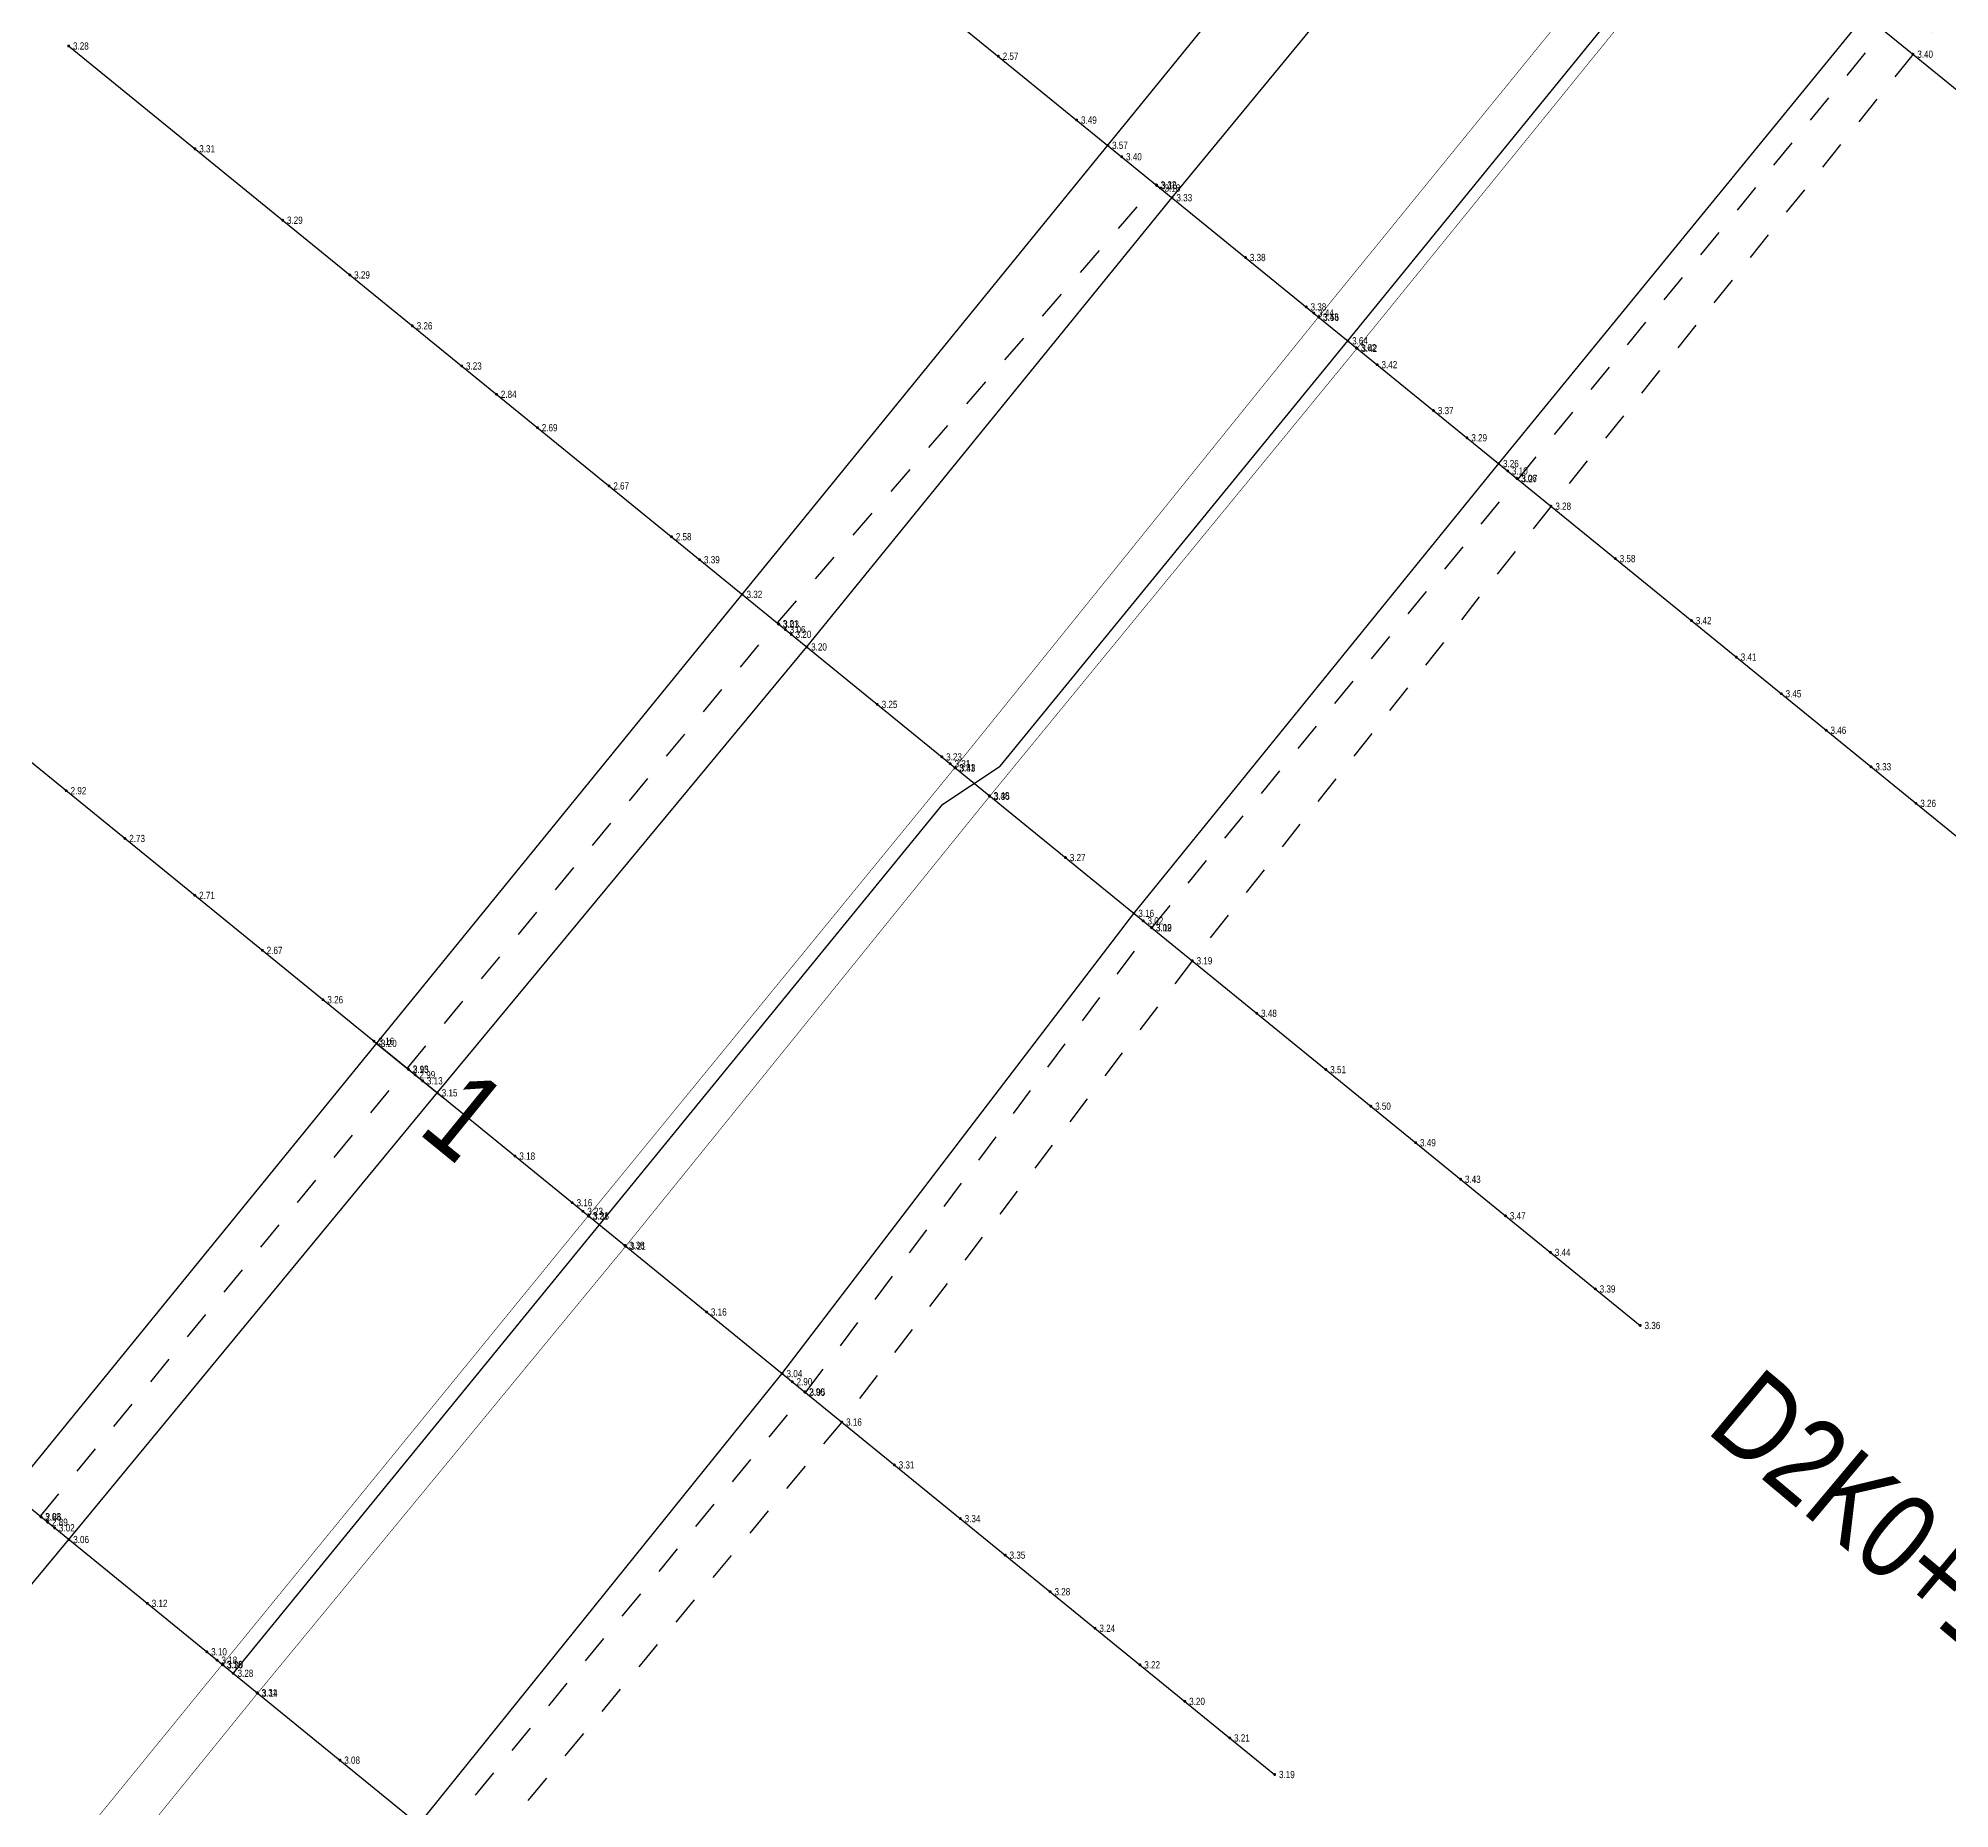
# Model space of a CAD drawing. Header units: metres. Extents: x 570700 to 571606, y 785277 to 786024.
# Drawn here: x 570850.6 to 570916.6, y 785463.8 to 785525 of the extents above; entities that cross this region are included whole.
import ezdxf
from ezdxf.enums import TextEntityAlignment as Align

# ---------------------------------------------------------------- set-up
doc = ezdxf.new("R2010")
doc.units = ezdxf.units.M
doc.linetypes.add('X37', pattern=[13, 5, -8])
doc.linetypes.add('X6', pattern=[2, 1, -1])
doc.layers.get('0').update_dxf_attribs({"linetype": 'CONTINUOUS'})
for name, color, linetype in [('DLSS', 4, 'CONTINUOUS'), ('dmx', 7, 'CONTINUOUS'), ('GCD-散点', 1, 'CONTINUOUS'), ('JMD', 6, 'CONTINUOUS'), ('桩号_D2', 2, 'CONTINUOUS'), ('桩号_D3', 2, 'CONTINUOUS'), ('道路中线_D2', 7, 'CONTINUOUS')]:
    doc.layers.add(name, color=color, linetype=linetype)
doc.styles.add('EICAD', font='arial.ttf', dxfattribs={"width": 0.8, "height": 2})
doc.linetypes.add('444', pattern='A,4.5,[145,Aaa.SHX,S=1,R=0,X=0,Y=1],4.5,-0.5,[146,Aaa.SHX,S=1,R=0,X=0,Y=0],-0.5', length=10)

# ---------------------------------------------------------------- blocks, each defined once
blk = doc.blocks.new('GC200')
at = {"linetype": 'Continuous', "const_width": 0.2, "flags": 128}
blk.add_lwpolyline([(-0.1, 0, 1), (0.1, 0, 1)], format="xyb", close=True, dxfattribs=at)

msp = doc.modelspace()

# ---------------------------------------------------------------- linework, layer by layer
at = {"layer": 'DLSS', "linetype": 'Continuous', "flags": 128}
for points, elevation in [([(570724.531, 785317.86), (570737.382, 785334.051), (570750.278, 785349.349), (570762.947, 785364.822), (570775.583, 785380.343), (570788.221, 785395.855), (570800.987, 785411.231), (570813.553, 785426.815), (570826.201, 785442.285), (570838.888, 785457.757), (570851.653, 785473.134), (570864.391, 785488.576), (570877.15, 785503.975), (570889.765, 785519.49), (570902.46, 785534.915), (570915.083, 785550.46), (570926.944, 785564.835)], 2.693), ([(570737.847, 785307.931), (570750.229, 785323.639), (570763.847, 785340.447), (570775.434, 785354.687), (570788.07, 785370.175), (570800.66, 785385.716), (570813.264, 785401.247), (570825.801, 785416.821), (570838.452, 785432.306), (570851.109, 785447.802), (570863.748, 785463.292), (570876.286, 785478.86), (570888.439, 785494.759), (570901.047, 785510.308), (570913.706, 785525.786), (570926.32, 785541.298), (570935.871, 785553.129)], 2.713)]:
    msp.add_lwpolyline(points, dxfattribs=dict(at, elevation=elevation))
at = {"layer": 'DLSS', "linetype": 'X37', "const_width": 0.02, "flags": 128}
for points, elevation in [([(570730.628, 785313.772), (570768.545, 785360.274), (570781.143, 785375.807), (570793.79, 785391.3), (570806.425, 785406.804), (570819.129, 785422.251), (570831.683, 785437.821), (570856.957, 785468.824), (570869.599, 785484.322), (570882.258, 785499.796), (570894.821, 785515.368), (570932.697, 785561.902)], 2.94), ([(570731.921, 785312.72), (570769.857, 785359.205), (570782.518, 785374.687), (570795.136, 785390.205), (570807.739, 785405.734), (570820.375, 785421.242), (570832.979, 785436.766), (570858.176, 785467.832), (570870.89, 785483.271), (570883.463, 785498.813), (570896.152, 785514.284), (570933.969, 785560.866)], 2.92)]:
    msp.add_lwpolyline(points, dxfattribs=dict(at, elevation=elevation))
at = {"layer": 'DLSS', "linetype": 'X6', "flags": 128}
for points in [[(570750.766, 785323.189), (570763.402, 785338.684), (570776.096, 785354.143), (570788.797, 785369.853), (570801.374, 785385.163), (570813.894, 785400.723), (570826.537, 785416.234), (570839.211, 785431.684), (570851.859, 785447.192), (570864.417, 785462.745), (570877.097, 785478.202), (570889.052, 785494.258), (570901.714, 785509.763), (570914.345, 785525.264), (570926.947, 785540.821)], [(570928.191, 785539.783), (570915.356, 785524.447), (570902.855, 785508.838), (570890.469, 785493.141), (570878.342, 785477.183), (570865.588, 785461.805), (570853.056, 785446.224), (570840.524, 785430.652), (570827.795, 785415.198), (570815.178, 785399.69), (570802.612, 785384.102), (570789.991, 785368.777), (570777.681, 785353.511), (570764.644, 785337.641), (570751.969, 785322.215)], [(570850.68, 785473.948), (570863.335, 785489.406), (570876.123, 785504.797), (570889.217, 785519.933)]]:
    msp.add_lwpolyline(points, dxfattribs=at)
at = {"layer": 'dmx'}
for p, q in [((570876.902, 785555.746), (570931.187, 785511.551)), ((570864.275, 785540.237), (570918.559, 785496.042)), ((570851.648, 785524.727), (570905.932, 785480.532)), ((570839.021, 785509.217), (570893.305, 785465.022)), ((570826.393, 785493.707), (570880.678, 785449.512))]:
    msp.add_line(p, q, dxfattribs=at)
at = {"layer": 'JMD', "linetype": '444', "flags": 128}
msp.add_lwpolyline([(570857.33, 785468.514), (570881.849, 785498.541), (570883.829, 785499.848), (570895.832, 785514.544), (570911.189, 785533.419)], dxfattribs=at)
at = {"layer": '桩号_D2', "linetype": 'Continuous'}
msp.add_lwpolyline([(570862.285, 785490.276), (570864.612, 785488.382)], dxfattribs=at)
at = {"layer": '道路中线_D2', "color": 4}
for p in [(570723.387, 785319.668), (570799.15, 785412.727)]:
    msp.add_line(p, (570958.491, 785608.445), dxfattribs=at)

# ---------------------------------------------------------------- block references
at = {"layer": 'GCD-散点'}
ref = msp.add_blockref('GC200', (570851.648, 785524.727, 3.28), dxfattribs=dict(at, xscale=0.25, yscale=0.25, zscale=0.25))
ref.add_attrib('height', '3.28', dxfattribs={"height": 0.25, "style": 'EICAD', "width": 0.8}).set_placement((570851.798, 785524.727), align=Align.MIDDLE_LEFT)
ref = msp.add_blockref('GC200', (570883.76, 785524.373, 2.567), dxfattribs=dict(at, xscale=0.25, yscale=0.25, zscale=0.25))
ref.add_attrib('height', '2.57', dxfattribs={"height": 0.25, "style": 'EICAD', "width": 0.8}).set_placement((570883.91, 785524.373, 2.567), align=Align.MIDDLE_LEFT)
ref = msp.add_blockref('GC200', (570915.352, 785524.443, 3.401), dxfattribs=dict(at, xscale=0.25, yscale=0.25, zscale=0.25))
ref.add_attrib('height', '3.40', dxfattribs={"height": 0.25, "style": 'EICAD', "width": 0.8}).set_placement((570915.502, 785524.443, 3.401), align=Align.MIDDLE_LEFT)
ref = msp.add_blockref('GC200', (570886.467, 785522.169, 3.49), dxfattribs=dict(at, xscale=0.25, yscale=0.25, zscale=0.25))
ref.add_attrib('height', '3.49', dxfattribs={"height": 0.25, "style": 'EICAD', "width": 0.8}).set_placement((570886.617, 785522.169, 3.49), align=Align.MIDDLE_LEFT)
ref = msp.add_blockref('GC200', (570856.009, 785521.176, 3.31), dxfattribs=dict(at, xscale=0.25, yscale=0.25, zscale=0.25))
ref.add_attrib('height', '3.31', dxfattribs={"height": 0.25, "style": 'EICAD', "width": 0.8}).set_placement((570856.159, 785521.176, 3.31), align=Align.MIDDLE_LEFT)
ref = msp.add_blockref('GC200', (570887.54, 785521.296, 3.57), dxfattribs=dict(at, xscale=0.25, yscale=0.25, zscale=0.25))
ref.add_attrib('height', '3.57', dxfattribs={"height": 0.25, "style": 'EICAD', "width": 0.8}).set_placement((570887.69, 785521.296), align=Align.MIDDLE_LEFT)
ref = msp.add_blockref('GC200', (570888.023, 785520.902, 3.396), dxfattribs=dict(at, xscale=0.25, yscale=0.25, zscale=0.25))
ref.add_attrib('height', '3.40', dxfattribs={"height": 0.25, "style": 'EICAD', "width": 0.8}).set_placement((570888.173, 785520.902, 3.396), align=Align.MIDDLE_LEFT)
ref = msp.add_blockref('GC200', (570889.216, 785519.931, 3.315), dxfattribs=dict(at, xscale=0.25, yscale=0.25, zscale=0.25))
ref.add_attrib('height', '3.32', dxfattribs={"height": 0.25, "style": 'EICAD', "width": 0.8}).set_placement((570889.366, 785519.931, 3.315), align=Align.MIDDLE_LEFT)
ref = msp.add_blockref('GC200', (570889.238, 785519.906, 3.157), dxfattribs=dict(at, xscale=0.25, yscale=0.25, zscale=0.25))
ref.add_attrib('height', '3.16', dxfattribs={"height": 0.25, "style": 'EICAD', "width": 0.8}).set_placement((570889.388, 785519.906, 3.157), align=Align.MIDDLE_LEFT)
ref = msp.add_blockref('GC200', (570889.352, 785519.82, 3.18), dxfattribs=dict(at, xscale=0.25, yscale=0.25, zscale=0.25))
ref.add_attrib('height', '3.18', dxfattribs={"height": 0.25, "style": 'EICAD', "width": 0.8}).set_placement((570889.502, 785519.82, 3.18), align=Align.MIDDLE_LEFT)
ref = msp.add_blockref('GC200', (570889.762, 785519.487, 3.325), dxfattribs=dict(at, xscale=0.25, yscale=0.25, zscale=0.25))
ref.add_attrib('height', '3.33', dxfattribs={"height": 0.25, "style": 'EICAD', "width": 0.8}).set_placement((570889.912, 785519.487, 3.325), align=Align.MIDDLE_LEFT)
ref = msp.add_blockref('GC200', (570859.039, 785518.709, 3.294), dxfattribs=dict(at, xscale=0.25, yscale=0.25, zscale=0.25))
ref.add_attrib('height', '3.29', dxfattribs={"height": 0.25, "style": 'EICAD', "width": 0.8}).set_placement((570859.189, 785518.709, 3.294), align=Align.MIDDLE_LEFT)
ref = msp.add_blockref('GC200', (570892.298, 785517.422, 3.377), dxfattribs=dict(at, xscale=0.25, yscale=0.25, zscale=0.25))
ref.add_attrib('height', '3.38', dxfattribs={"height": 0.25, "style": 'EICAD', "width": 0.8}).set_placement((570892.448, 785517.422, 3.377), align=Align.MIDDLE_LEFT)
ref = msp.add_blockref('GC200', (570861.36, 785516.82, 3.286), dxfattribs=dict(at, xscale=0.25, yscale=0.25, zscale=0.25))
ref.add_attrib('height', '3.29', dxfattribs={"height": 0.25, "style": 'EICAD', "width": 0.8}).set_placement((570861.51, 785516.82, 3.286), align=Align.MIDDLE_LEFT)
ref = msp.add_blockref('GC200', (570894.395, 785515.715, 3.381), dxfattribs=dict(at, xscale=0.25, yscale=0.25, zscale=0.25))
ref.add_attrib('height', '3.38', dxfattribs={"height": 0.25, "style": 'EICAD', "width": 0.8}).set_placement((570894.545, 785515.715, 3.381), align=Align.MIDDLE_LEFT)
ref = msp.add_blockref('GC200', (570863.52, 785515.061, 3.256), dxfattribs=dict(at, xscale=0.25, yscale=0.25, zscale=0.25))
ref.add_attrib('height', '3.26', dxfattribs={"height": 0.25, "style": 'EICAD', "width": 0.8}).set_placement((570863.67, 785515.061, 3.256), align=Align.MIDDLE_LEFT)
ref = msp.add_blockref('GC200', (570894.655, 785515.503, 3.444), dxfattribs=dict(at, xscale=0.25, yscale=0.25, zscale=0.25))
ref.add_attrib('height', '3.44', dxfattribs={"height": 0.25, "style": 'EICAD', "width": 0.8}).set_placement((570894.805, 785515.503, 3.444), align=Align.MIDDLE_LEFT)
ref = msp.add_blockref('GC200', (570894.821, 785515.368, 3.432), dxfattribs=dict(at, xscale=0.25, yscale=0.25, zscale=0.25))
ref.add_attrib('height', '3.43', dxfattribs={"height": 0.25, "style": 'EICAD', "width": 0.8}).set_placement((570894.971, 785515.368, 3.432), align=Align.MIDDLE_LEFT)
ref = msp.add_blockref('GC200', (570894.835, 785515.357, 3.559), dxfattribs=dict(at, xscale=0.25, yscale=0.25, zscale=0.25))
ref.add_attrib('height', '3.56', dxfattribs={"height": 0.25, "style": 'EICAD', "width": 0.8}).set_placement((570894.985, 785515.357, 3.559), align=Align.MIDDLE_LEFT)
ref = msp.add_blockref('GC200', (570895.832, 785514.544, 3.637), dxfattribs=dict(at, xscale=0.25, yscale=0.25, zscale=0.25))
ref.add_attrib('height', '3.64', dxfattribs={"height": 0.25, "style": 'EICAD', "width": 0.8}).set_placement((570895.982, 785514.544, 3.637), align=Align.MIDDLE_LEFT)
ref = msp.add_blockref('GC200', (570896.123, 785514.308, 3.62), dxfattribs=dict(at, xscale=0.25, yscale=0.25, zscale=0.25))
ref.add_attrib('height', '3.62', dxfattribs={"height": 0.25, "style": 'EICAD', "width": 0.8}).set_placement((570896.273, 785514.308, 3.62), align=Align.MIDDLE_LEFT)
ref = msp.add_blockref('GC200', (570896.152, 785514.284, 3.423), dxfattribs=dict(at, xscale=0.25, yscale=0.25, zscale=0.25))
ref.add_attrib('height', '3.42', dxfattribs={"height": 0.25, "style": 'EICAD', "width": 0.8}).set_placement((570896.302, 785514.284, 3.423), align=Align.MIDDLE_LEFT)
ref = msp.add_blockref('GC200', (570896.846, 785513.72, 3.42), dxfattribs=dict(at, xscale=0.25, yscale=0.25, zscale=0.25))
ref.add_attrib('height', '3.42', dxfattribs={"height": 0.25, "style": 'EICAD', "width": 0.8}).set_placement((570896.996, 785513.72, 3.42), align=Align.MIDDLE_LEFT)
ref = msp.add_blockref('GC200', (570865.223, 785513.675, 3.234), dxfattribs=dict(at, xscale=0.25, yscale=0.25, zscale=0.25))
ref.add_attrib('height', '3.23', dxfattribs={"height": 0.25, "style": 'EICAD', "width": 0.8}).set_placement((570865.373, 785513.675, 3.234), align=Align.MIDDLE_LEFT)
ref = msp.add_blockref('GC200', (570866.426, 785512.695, 2.837), dxfattribs=dict(at, xscale=0.25, yscale=0.25, zscale=0.25))
ref.add_attrib('height', '2.84', dxfattribs={"height": 0.25, "style": 'EICAD', "width": 0.8}).set_placement((570866.576, 785512.695, 2.837), align=Align.MIDDLE_LEFT)
ref = msp.add_blockref('GC200', (570898.791, 785512.135, 3.373), dxfattribs=dict(at, xscale=0.25, yscale=0.25, zscale=0.25))
ref.add_attrib('height', '3.37', dxfattribs={"height": 0.25, "style": 'EICAD', "width": 0.8}).set_placement((570898.941, 785512.135, 3.373), align=Align.MIDDLE_LEFT)
ref = msp.add_blockref('GC200', (570867.84, 785511.544, 2.686), dxfattribs=dict(at, xscale=0.25, yscale=0.25, zscale=0.25))
ref.add_attrib('height', '2.69', dxfattribs={"height": 0.25, "style": 'EICAD', "width": 0.8}).set_placement((570867.99, 785511.544, 2.686), align=Align.MIDDLE_LEFT)
ref = msp.add_blockref('GC200', (570899.948, 785511.194, 3.288), dxfattribs=dict(at, xscale=0.25, yscale=0.25, zscale=0.25))
ref.add_attrib('height', '3.29', dxfattribs={"height": 0.25, "style": 'EICAD', "width": 0.8}).set_placement((570900.098, 785511.194, 3.288), align=Align.MIDDLE_LEFT)
ref = msp.add_blockref('GC200', (570901.043, 785510.303, 3.261), dxfattribs=dict(at, xscale=0.25, yscale=0.25, zscale=0.25))
ref.add_attrib('height', '3.26', dxfattribs={"height": 0.25, "style": 'EICAD', "width": 0.8}).set_placement((570901.193, 785510.303, 3.261), align=Align.MIDDLE_LEFT)
ref = msp.add_blockref('GC200', (570901.353, 785510.05, 3.096), dxfattribs=dict(at, xscale=0.25, yscale=0.25, zscale=0.25))
ref.add_attrib('height', '3.10', dxfattribs={"height": 0.25, "style": 'EICAD', "width": 0.8}).set_placement((570901.503, 785510.05, 3.096), align=Align.MIDDLE_LEFT)
ref = msp.add_blockref('GC200', (570901.665, 785509.796, 3.06), dxfattribs=dict(at, xscale=0.25, yscale=0.25, zscale=0.25))
ref.add_attrib('height', '3.06', dxfattribs={"height": 0.25, "style": 'EICAD', "width": 0.8}).set_placement((570901.815, 785509.796), align=Align.MIDDLE_LEFT)
ref = msp.add_blockref('GC200', (570901.683, 785509.782, 3.27), dxfattribs=dict(at, xscale=0.25, yscale=0.25, zscale=0.25))
ref.add_attrib('height', '3.27', dxfattribs={"height": 0.25, "style": 'EICAD', "width": 0.8}).set_placement((570901.833, 785509.782), align=Align.MIDDLE_LEFT)
ref = msp.add_blockref('GC200', (570870.311, 785509.532, 2.668), dxfattribs=dict(at, xscale=0.25, yscale=0.25, zscale=0.25))
ref.add_attrib('height', '2.67', dxfattribs={"height": 0.25, "style": 'EICAD', "width": 0.8}).set_placement((570870.461, 785509.532, 2.668), align=Align.MIDDLE_LEFT)
ref = msp.add_blockref('GC200', (570902.85, 785508.831, 3.275), dxfattribs=dict(at, xscale=0.25, yscale=0.25, zscale=0.25))
ref.add_attrib('height', '3.28', dxfattribs={"height": 0.25, "style": 'EICAD', "width": 0.8}).set_placement((570903, 785508.831, 3.275), align=Align.MIDDLE_LEFT)
ref = msp.add_blockref('GC200', (570872.469, 785507.776, 2.582), dxfattribs=dict(at, xscale=0.25, yscale=0.25, zscale=0.25))
ref.add_attrib('height', '2.58', dxfattribs={"height": 0.25, "style": 'EICAD', "width": 0.8}).set_placement((570872.619, 785507.776, 2.582), align=Align.MIDDLE_LEFT)
ref = msp.add_blockref('GC200', (570873.444, 785506.982, 3.389), dxfattribs=dict(at, xscale=0.25, yscale=0.25, zscale=0.25))
ref.add_attrib('height', '3.39', dxfattribs={"height": 0.25, "style": 'EICAD', "width": 0.8}).set_placement((570873.594, 785506.982, 3.389), align=Align.MIDDLE_LEFT)
ref = msp.add_blockref('GC200', (570905.073, 785507.021, 3.58), dxfattribs=dict(at, xscale=0.25, yscale=0.25, zscale=0.25))
ref.add_attrib('height', '3.58', dxfattribs={"height": 0.25, "style": 'EICAD', "width": 0.8}).set_placement((570905.223, 785507.021, 3.58), align=Align.MIDDLE_LEFT)
ref = msp.add_blockref('GC200', (570874.913, 785505.786, 3.32), dxfattribs=dict(at, xscale=0.25, yscale=0.25, zscale=0.25))
ref.add_attrib('height', '3.32', dxfattribs={"height": 0.25, "style": 'EICAD', "width": 0.8}).set_placement((570875.063, 785505.786), align=Align.MIDDLE_LEFT)
ref = msp.add_blockref('GC200', (570876.162, 785504.772, 3.21), dxfattribs=dict(at, xscale=0.25, yscale=0.25, zscale=0.25))
ref.add_attrib('height', '3.21', dxfattribs={"height": 0.25, "style": 'EICAD', "width": 0.8}).set_placement((570876.312, 785504.772, 3.028), align=Align.MIDDLE_LEFT)
ref = msp.add_blockref('GC200', (570876.181, 785504.754, 3.03), dxfattribs=dict(at, xscale=0.25, yscale=0.25, zscale=0.25))
ref.add_attrib('height', '3.03', dxfattribs={"height": 0.25, "style": 'EICAD', "width": 0.8}).set_placement((570876.331, 785504.754), align=Align.MIDDLE_LEFT)
ref = msp.add_blockref('GC200', (570876.405, 785504.571, 3.063), dxfattribs=dict(at, xscale=0.25, yscale=0.25, zscale=0.25))
ref.add_attrib('height', '3.06', dxfattribs={"height": 0.25, "style": 'EICAD', "width": 0.8}).set_placement((570876.555, 785504.571, 3.063), align=Align.MIDDLE_LEFT)
ref = msp.add_blockref('GC200', (570907.702, 785504.881, 3.42), dxfattribs=dict(at, xscale=0.25, yscale=0.25, zscale=0.25))
ref.add_attrib('height', '3.42', dxfattribs={"height": 0.25, "style": 'EICAD', "width": 0.8}).set_placement((570907.852, 785504.881, 3.42), align=Align.MIDDLE_LEFT)
ref = msp.add_blockref('GC200', (570876.608, 785504.406, 3.196), dxfattribs=dict(at, xscale=0.25, yscale=0.25, zscale=0.25))
ref.add_attrib('height', '3.20', dxfattribs={"height": 0.25, "style": 'EICAD', "width": 0.8}).set_placement((570876.758, 785504.406, 3.196), align=Align.MIDDLE_LEFT)
ref = msp.add_blockref('GC200', (570877.145, 785503.969, 3.204), dxfattribs=dict(at, xscale=0.25, yscale=0.25, zscale=0.25))
ref.add_attrib('height', '3.20', dxfattribs={"height": 0.25, "style": 'EICAD', "width": 0.8}).set_placement((570877.295, 785503.969, 3.204), align=Align.MIDDLE_LEFT)
ref = msp.add_blockref('GC200', (570909.253, 785503.618, 3.41), dxfattribs=dict(at, xscale=0.25, yscale=0.25, zscale=0.25))
ref.add_attrib('height', '3.41', dxfattribs={"height": 0.25, "style": 'EICAD', "width": 0.8}).set_placement((570909.403, 785503.618, 3.41), align=Align.MIDDLE_LEFT)
ref = msp.add_blockref('GC200', (570879.581, 785501.985, 3.251), dxfattribs=dict(at, xscale=0.25, yscale=0.25, zscale=0.25))
ref.add_attrib('height', '3.25', dxfattribs={"height": 0.25, "style": 'EICAD', "width": 0.8}).set_placement((570879.731, 785501.985, 3.251), align=Align.MIDDLE_LEFT)
ref = msp.add_blockref('GC200', (570910.804, 785502.355, 3.45), dxfattribs=dict(at, xscale=0.25, yscale=0.25, zscale=0.25))
ref.add_attrib('height', '3.45', dxfattribs={"height": 0.25, "style": 'EICAD', "width": 0.8}).set_placement((570910.954, 785502.355, 3.45), align=Align.MIDDLE_LEFT)
ref = msp.add_blockref('GC200', (570912.355, 785501.092, 3.46), dxfattribs=dict(at, xscale=0.25, yscale=0.25, zscale=0.25))
ref.add_attrib('height', '3.46', dxfattribs={"height": 0.25, "style": 'EICAD', "width": 0.8}).set_placement((570912.505, 785501.092, 3.46), align=Align.MIDDLE_LEFT)
ref = msp.add_blockref('GC200', (570881.809, 785500.172, 3.233), dxfattribs=dict(at, xscale=0.25, yscale=0.25, zscale=0.25))
ref.add_attrib('height', '3.23', dxfattribs={"height": 0.25, "style": 'EICAD', "width": 0.8}).set_placement((570881.959, 785500.172, 3.233), align=Align.MIDDLE_LEFT)
ref = msp.add_blockref('GC200', (570882.098, 785499.936, 3.312), dxfattribs=dict(at, xscale=0.25, yscale=0.25, zscale=0.25))
ref.add_attrib('height', '3.31', dxfattribs={"height": 0.25, "style": 'EICAD', "width": 0.8}).set_placement((570882.248, 785499.936, 3.312), align=Align.MIDDLE_LEFT)
ref = msp.add_blockref('GC200', (570913.906, 785499.83, 3.33), dxfattribs=dict(at, xscale=0.25, yscale=0.25, zscale=0.25))
ref.add_attrib('height', '3.33', dxfattribs={"height": 0.25, "style": 'EICAD', "width": 0.8}).set_placement((570914.056, 785499.83, 3.33), align=Align.MIDDLE_LEFT)
ref = msp.add_blockref('GC200', (570882.258, 785499.796, 3.31), dxfattribs=dict(at, xscale=0.25, yscale=0.25, zscale=0.25))
ref.add_attrib('height', '3.31', dxfattribs={"height": 0.25, "style": 'EICAD', "width": 0.8}).set_placement((570882.408, 785499.796, 3.433), align=Align.MIDDLE_LEFT)
ref = msp.add_blockref('GC200', (570882.279, 785499.789, 3.43), dxfattribs=dict(at, xscale=0.25, yscale=0.25, zscale=0.25))
ref.add_attrib('height', '3.43', dxfattribs={"height": 0.25, "style": 'EICAD', "width": 0.8}).set_placement((570882.429, 785499.789), align=Align.MIDDLE_LEFT)
ref = msp.add_blockref('GC200', (570851.565, 785499.004, 2.916), dxfattribs=dict(at, xscale=0.25, yscale=0.25, zscale=0.25))
ref.add_attrib('height', '2.92', dxfattribs={"height": 0.25, "style": 'EICAD', "width": 0.8}).set_placement((570851.715, 785499.004, 2.916), align=Align.MIDDLE_LEFT)
ref = msp.add_blockref('GC200', (570883.446, 785498.829, 3.48), dxfattribs=dict(at, xscale=0.25, yscale=0.25, zscale=0.25))
ref.add_attrib('height', '3.48', dxfattribs={"height": 0.25, "style": 'EICAD', "width": 0.8}).set_placement((570883.596, 785498.829, 3.48), align=Align.MIDDLE_LEFT)
ref = msp.add_blockref('GC200', (570883.463, 785498.813, 3.352), dxfattribs=dict(at, xscale=0.25, yscale=0.25, zscale=0.25))
ref.add_attrib('height', '3.35', dxfattribs={"height": 0.25, "style": 'EICAD', "width": 0.8}).set_placement((570883.613, 785498.813, 3.352), align=Align.MIDDLE_LEFT)
ref = msp.add_blockref('GC200', (570915.457, 785498.567, 3.26), dxfattribs=dict(at, xscale=0.25, yscale=0.25, zscale=0.25))
ref.add_attrib('height', '3.26', dxfattribs={"height": 0.25, "style": 'EICAD', "width": 0.8}).set_placement((570915.607, 785498.567, 3.26), align=Align.MIDDLE_LEFT)
ref = msp.add_blockref('GC200', (570853.591, 785497.354, 2.729), dxfattribs=dict(at, xscale=0.25, yscale=0.25, zscale=0.25))
ref.add_attrib('height', '2.73', dxfattribs={"height": 0.25, "style": 'EICAD', "width": 0.8}).set_placement((570853.741, 785497.354, 2.729), align=Align.MIDDLE_LEFT)
ref = msp.add_blockref('GC200', (570886.079, 785496.695, 3.265), dxfattribs=dict(at, xscale=0.25, yscale=0.25, zscale=0.25))
ref.add_attrib('height', '3.27', dxfattribs={"height": 0.25, "style": 'EICAD', "width": 0.8}).set_placement((570886.229, 785496.695, 3.265), align=Align.MIDDLE_LEFT)
ref = msp.add_blockref('GC200', (570856.006, 785495.388, 2.709), dxfattribs=dict(at, xscale=0.25, yscale=0.25, zscale=0.25))
ref.add_attrib('height', '2.71', dxfattribs={"height": 0.25, "style": 'EICAD', "width": 0.8}).set_placement((570856.156, 785495.388, 2.709), align=Align.MIDDLE_LEFT)
ref = msp.add_blockref('GC200', (570888.446, 785494.768, 3.158), dxfattribs=dict(at, xscale=0.25, yscale=0.25, zscale=0.25))
ref.add_attrib('height', '3.16', dxfattribs={"height": 0.25, "style": 'EICAD', "width": 0.8}).set_placement((570888.596, 785494.768, 3.158), align=Align.MIDDLE_LEFT)
ref = msp.add_blockref('GC200', (570888.763, 785494.51, 3.021), dxfattribs=dict(at, xscale=0.25, yscale=0.25, zscale=0.25))
ref.add_attrib('height', '3.02', dxfattribs={"height": 0.25, "style": 'EICAD', "width": 0.8}).set_placement((570888.913, 785494.51, 3.021), align=Align.MIDDLE_LEFT)
ref = msp.add_blockref('GC200', (570889.05, 785494.276, 3.017), dxfattribs=dict(at, xscale=0.25, yscale=0.25, zscale=0.25))
ref.add_attrib('height', '3.02', dxfattribs={"height": 0.25, "style": 'EICAD', "width": 0.8}).set_placement((570889.2, 785494.276, 3.017), align=Align.MIDDLE_LEFT)
ref = msp.add_blockref('GC200', (570889.06, 785494.268, 3.185), dxfattribs=dict(at, xscale=0.25, yscale=0.25, zscale=0.25))
ref.add_attrib('height', '3.19', dxfattribs={"height": 0.25, "style": 'EICAD', "width": 0.8}).set_placement((570889.21, 785494.268, 3.185), align=Align.MIDDLE_LEFT)
ref = msp.add_blockref('GC200', (570858.339, 785493.489, 2.672), dxfattribs=dict(at, xscale=0.25, yscale=0.25, zscale=0.25))
ref.add_attrib('height', '2.67', dxfattribs={"height": 0.25, "style": 'EICAD', "width": 0.8}).set_placement((570858.489, 785493.489, 2.672), align=Align.MIDDLE_LEFT)
ref = msp.add_blockref('GC200', (570890.459, 785493.129, 3.19), dxfattribs=dict(at, xscale=0.25, yscale=0.25, zscale=0.25))
ref.add_attrib('height', '3.19', dxfattribs={"height": 0.25, "style": 'EICAD', "width": 0.8}).set_placement((570890.609, 785493.129, 3.19), align=Align.MIDDLE_LEFT)
ref = msp.add_blockref('GC200', (570860.434, 785491.784, 3.259), dxfattribs=dict(at, xscale=0.25, yscale=0.25, zscale=0.25))
ref.add_attrib('height', '3.26', dxfattribs={"height": 0.25, "style": 'EICAD', "width": 0.8}).set_placement((570860.584, 785491.784, 3.259), align=Align.MIDDLE_LEFT)
ref = msp.add_blockref('GC200', (570892.686, 785491.316, 3.479), dxfattribs=dict(at, xscale=0.25, yscale=0.25, zscale=0.25))
ref.add_attrib('height', '3.48', dxfattribs={"height": 0.25, "style": 'EICAD', "width": 0.8}).set_placement((570892.836, 785491.316, 3.479), align=Align.MIDDLE_LEFT)
ref = msp.add_blockref('GC200', (570862.196, 785490.349, 3.157), dxfattribs=dict(at, xscale=0.25, yscale=0.25, zscale=0.25))
ref.add_attrib('height', '3.16', dxfattribs={"height": 0.25, "style": 'EICAD', "width": 0.8}).set_placement((570862.346, 785490.349, 3.157), align=Align.MIDDLE_LEFT)
ref = msp.add_blockref('GC200', (570862.285, 785490.276, 3.2), dxfattribs=dict(at, xscale=0.25, yscale=0.25, zscale=0.25))
ref.add_attrib('height', '3.20', dxfattribs={"height": 0.25, "style": 'EICAD', "width": 0.8}).set_placement((570862.435, 785490.276), align=Align.MIDDLE_LEFT)
ref = msp.add_blockref('GC200', (570863.383, 785489.387, 3.128), dxfattribs=dict(at, xscale=0.25, yscale=0.25, zscale=0.25))
ref.add_attrib('height', '3.13', dxfattribs={"height": 0.25, "style": 'EICAD', "width": 0.8}).set_placement((570863.533, 785489.387, 3.128), align=Align.MIDDLE_LEFT)
ref = msp.add_blockref('GC200', (570863.392, 785489.375, 2.95), dxfattribs=dict(at, xscale=0.25, yscale=0.25, zscale=0.25))
ref.add_attrib('height', '2.95', dxfattribs={"height": 0.25, "style": 'EICAD', "width": 0.8}).set_placement((570863.542, 785489.375), align=Align.MIDDLE_LEFT)
ref = msp.add_blockref('GC200', (570895.075, 785489.371, 3.51), dxfattribs=dict(at, xscale=0.25, yscale=0.25, zscale=0.25))
ref.add_attrib('height', '3.51', dxfattribs={"height": 0.25, "style": 'EICAD', "width": 0.8}).set_placement((570895.225, 785489.371, 3.51), align=Align.MIDDLE_LEFT)
ref = msp.add_blockref('GC200', (570863.616, 785489.193, 2.991), dxfattribs=dict(at, xscale=0.25, yscale=0.25, zscale=0.25))
ref.add_attrib('height', '2.99', dxfattribs={"height": 0.25, "style": 'EICAD', "width": 0.8}).set_placement((570863.766, 785489.193, 2.991), align=Align.MIDDLE_LEFT)
ref = msp.add_blockref('GC200', (570863.874, 785488.983, 3.133), dxfattribs=dict(at, xscale=0.25, yscale=0.25, zscale=0.25))
ref.add_attrib('height', '3.13', dxfattribs={"height": 0.25, "style": 'EICAD', "width": 0.8}).set_placement((570864.024, 785488.983, 3.133), align=Align.MIDDLE_LEFT)
ref = msp.add_blockref('GC200', (570864.384, 785488.568, 3.153), dxfattribs=dict(at, xscale=0.25, yscale=0.25, zscale=0.25))
ref.add_attrib('height', '3.15', dxfattribs={"height": 0.25, "style": 'EICAD', "width": 0.8}).set_placement((570864.534, 785488.568, 3.153), align=Align.MIDDLE_LEFT)
ref = msp.add_blockref('GC200', (570896.626, 785488.108, 3.5), dxfattribs=dict(at, xscale=0.25, yscale=0.25, zscale=0.25))
ref.add_attrib('height', '3.50', dxfattribs={"height": 0.25, "style": 'EICAD', "width": 0.8}).set_placement((570896.776, 785488.108, 3.5), align=Align.MIDDLE_LEFT)
ref = msp.add_blockref('GC200', (570898.177, 785486.845, 3.49), dxfattribs=dict(at, xscale=0.25, yscale=0.25, zscale=0.25))
ref.add_attrib('height', '3.49', dxfattribs={"height": 0.25, "style": 'EICAD', "width": 0.8}).set_placement((570898.327, 785486.845, 3.49), align=Align.MIDDLE_LEFT)
ref = msp.add_blockref('GC200', (570867.066, 785486.384, 3.179), dxfattribs=dict(at, xscale=0.25, yscale=0.25, zscale=0.25))
ref.add_attrib('height', '3.18', dxfattribs={"height": 0.25, "style": 'EICAD', "width": 0.8}).set_placement((570867.216, 785486.384, 3.179), align=Align.MIDDLE_LEFT)
ref = msp.add_blockref('GC200', (570899.728, 785485.583, 3.43), dxfattribs=dict(at, xscale=0.25, yscale=0.25, zscale=0.25))
ref.add_attrib('height', '3.43', dxfattribs={"height": 0.25, "style": 'EICAD', "width": 0.8}).set_placement((570899.878, 785485.583, 3.43), align=Align.MIDDLE_LEFT)
ref = msp.add_blockref('GC200', (570869.043, 785484.774, 3.164), dxfattribs=dict(at, xscale=0.25, yscale=0.25, zscale=0.25))
ref.add_attrib('height', '3.16', dxfattribs={"height": 0.25, "style": 'EICAD', "width": 0.8}).set_placement((570869.193, 785484.774, 3.164), align=Align.MIDDLE_LEFT)
ref = msp.add_blockref('GC200', (570869.412, 785484.474, 3.229), dxfattribs=dict(at, xscale=0.25, yscale=0.25, zscale=0.25))
ref.add_attrib('height', '3.23', dxfattribs={"height": 0.25, "style": 'EICAD', "width": 0.8}).set_placement((570869.562, 785484.474, 3.229), align=Align.MIDDLE_LEFT)
ref = msp.add_blockref('GC200', (570869.599, 785484.322, 3.205), dxfattribs=dict(at, xscale=0.25, yscale=0.25, zscale=0.25))
ref.add_attrib('height', '3.21', dxfattribs={"height": 0.25, "style": 'EICAD', "width": 0.8}).set_placement((570869.749, 785484.322, 3.205), align=Align.MIDDLE_LEFT)
ref = msp.add_blockref('GC200', (570869.616, 785484.308, 3.35), dxfattribs=dict(at, xscale=0.25, yscale=0.25, zscale=0.25))
ref.add_attrib('height', '3.35', dxfattribs={"height": 0.25, "style": 'EICAD', "width": 0.8}).set_placement((570869.766, 785484.308), align=Align.MIDDLE_LEFT)
ref = msp.add_blockref('GC200', (570901.279, 785484.32, 3.47), dxfattribs=dict(at, xscale=0.25, yscale=0.25, zscale=0.25))
ref.add_attrib('height', '3.47', dxfattribs={"height": 0.25, "style": 'EICAD', "width": 0.8}).set_placement((570901.429, 785484.32, 3.47), align=Align.MIDDLE_LEFT)
ref = msp.add_blockref('GC200', (570870.852, 785483.302, 3.38), dxfattribs=dict(at, xscale=0.25, yscale=0.25, zscale=0.25))
ref.add_attrib('height', '3.38', dxfattribs={"height": 0.25, "style": 'EICAD', "width": 0.8}).set_placement((570871.002, 785483.302), align=Align.MIDDLE_LEFT)
ref = msp.add_blockref('GC200', (570870.89, 785483.271, 3.21), dxfattribs=dict(at, xscale=0.25, yscale=0.25, zscale=0.25))
ref.add_attrib('height', '3.21', dxfattribs={"height": 0.25, "style": 'EICAD', "width": 0.8}).set_placement((570871.04, 785483.271), align=Align.MIDDLE_LEFT)
ref = msp.add_blockref('GC200', (570902.83, 785483.057, 3.44), dxfattribs=dict(at, xscale=0.25, yscale=0.25, zscale=0.25))
ref.add_attrib('height', '3.44', dxfattribs={"height": 0.25, "style": 'EICAD', "width": 0.8}).set_placement((570902.98, 785483.057, 3.44), align=Align.MIDDLE_LEFT)
ref = msp.add_blockref('GC200', (570904.381, 785481.794, 3.39), dxfattribs=dict(at, xscale=0.25, yscale=0.25, zscale=0.25))
ref.add_attrib('height', '3.39', dxfattribs={"height": 0.25, "style": 'EICAD', "width": 0.8}).set_placement((570904.531, 785481.794, 3.39), align=Align.MIDDLE_LEFT)
ref = msp.add_blockref('GC200', (570873.682, 785480.998, 3.156), dxfattribs=dict(at, xscale=0.25, yscale=0.25, zscale=0.25))
ref.add_attrib('height', '3.16', dxfattribs={"height": 0.25, "style": 'EICAD', "width": 0.8}).set_placement((570873.832, 785480.998, 3.156), align=Align.MIDDLE_LEFT)
ref = msp.add_blockref('GC200', (570905.932, 785480.532, 3.36), dxfattribs=dict(at, xscale=0.25, yscale=0.25, zscale=0.25))
ref.add_attrib('height', '3.36', dxfattribs={"height": 0.25, "style": 'EICAD', "width": 0.8}).set_placement((570906.082, 785480.532), align=Align.MIDDLE_LEFT)
ref = msp.add_blockref('GC200', (570876.295, 785478.871, 3.038), dxfattribs=dict(at, xscale=0.25, yscale=0.25, zscale=0.25))
ref.add_attrib('height', '3.04', dxfattribs={"height": 0.25, "style": 'EICAD', "width": 0.8}).set_placement((570876.445, 785478.871, 3.038), align=Align.MIDDLE_LEFT)
ref = msp.add_blockref('GC200', (570876.641, 785478.589, 2.904), dxfattribs=dict(at, xscale=0.25, yscale=0.25, zscale=0.25))
ref.add_attrib('height', '2.90', dxfattribs={"height": 0.25, "style": 'EICAD', "width": 0.8}).set_placement((570876.791, 785478.589, 2.904), align=Align.MIDDLE_LEFT)
ref = msp.add_blockref('GC200', (570877.071, 785478.239, 2.9), dxfattribs=dict(at, xscale=0.25, yscale=0.25, zscale=0.25))
ref.add_attrib('height', '2.90', dxfattribs={"height": 0.25, "style": 'EICAD', "width": 0.8}).set_placement((570877.221, 785478.239), align=Align.MIDDLE_LEFT)
ref = msp.add_blockref('GC200', (570877.088, 785478.225, 3.05), dxfattribs=dict(at, xscale=0.25, yscale=0.25, zscale=0.25))
ref.add_attrib('height', '3.05', dxfattribs={"height": 0.25, "style": 'EICAD', "width": 0.8}).set_placement((570877.238, 785478.225), align=Align.MIDDLE_LEFT)
ref = msp.add_blockref('GC200', (570878.352, 785477.196, 3.156), dxfattribs=dict(at, xscale=0.25, yscale=0.25, zscale=0.25))
ref.add_attrib('height', '3.16', dxfattribs={"height": 0.25, "style": 'EICAD', "width": 0.8}).set_placement((570878.502, 785477.196, 3.156), align=Align.MIDDLE_LEFT)
ref = msp.add_blockref('GC200', (570880.169, 785475.717, 3.307), dxfattribs=dict(at, xscale=0.25, yscale=0.25, zscale=0.25))
ref.add_attrib('height', '3.31', dxfattribs={"height": 0.25, "style": 'EICAD', "width": 0.8}).set_placement((570880.319, 785475.717, 3.307), align=Align.MIDDLE_LEFT)
ref = msp.add_blockref('GC200', (570850.685, 785473.93, 3.03), dxfattribs=dict(at, xscale=0.25, yscale=0.25, zscale=0.25))
ref.add_attrib('height', '3.03', dxfattribs={"height": 0.25, "style": 'EICAD', "width": 0.8}).set_placement((570850.835, 785473.93), align=Align.MIDDLE_LEFT)
ref = msp.add_blockref('GC200', (570850.705, 785473.914, 2.86), dxfattribs=dict(at, xscale=0.25, yscale=0.25, zscale=0.25))
ref.add_attrib('height', '2.86', dxfattribs={"height": 0.25, "style": 'EICAD', "width": 0.8}).set_placement((570850.855, 785473.914), align=Align.MIDDLE_LEFT)
ref = msp.add_blockref('GC200', (570850.921, 785473.738, 2.887), dxfattribs=dict(at, xscale=0.25, yscale=0.25, zscale=0.25))
ref.add_attrib('height', '2.89', dxfattribs={"height": 0.25, "style": 'EICAD', "width": 0.8}).set_placement((570851.071, 785473.738, 2.887), align=Align.MIDDLE_LEFT)
ref = msp.add_blockref('GC200', (570851.162, 785473.542, 3.015), dxfattribs=dict(at, xscale=0.25, yscale=0.25, zscale=0.25))
ref.add_attrib('height', '3.02', dxfattribs={"height": 0.25, "style": 'EICAD', "width": 0.8}).set_placement((570851.312, 785473.542, 3.015), align=Align.MIDDLE_LEFT)
ref = msp.add_blockref('GC200', (570882.448, 785473.861, 3.34), dxfattribs=dict(at, xscale=0.25, yscale=0.25, zscale=0.25))
ref.add_attrib('height', '3.34', dxfattribs={"height": 0.25, "style": 'EICAD', "width": 0.8}).set_placement((570882.598, 785473.861, 3.34), align=Align.MIDDLE_LEFT)
ref = msp.add_blockref('GC200', (570851.657, 785473.139, 3.057), dxfattribs=dict(at, xscale=0.25, yscale=0.25, zscale=0.25))
ref.add_attrib('height', '3.06', dxfattribs={"height": 0.25, "style": 'EICAD', "width": 0.8}).set_placement((570851.807, 785473.139, 3.057), align=Align.MIDDLE_LEFT)
ref = msp.add_blockref('GC200', (570883.999, 785472.598, 3.345), dxfattribs=dict(at, xscale=0.25, yscale=0.25, zscale=0.25))
ref.add_attrib('height', '3.35', dxfattribs={"height": 0.25, "style": 'EICAD', "width": 0.8}).set_placement((570884.149, 785472.598, 3.345), align=Align.MIDDLE_LEFT)
ref = msp.add_blockref('GC200', (570854.367, 785470.933, 3.117), dxfattribs=dict(at, xscale=0.25, yscale=0.25, zscale=0.25))
ref.add_attrib('height', '3.12', dxfattribs={"height": 0.25, "style": 'EICAD', "width": 0.8}).set_placement((570854.517, 785470.933, 3.117), align=Align.MIDDLE_LEFT)
ref = msp.add_blockref('GC200', (570885.55, 785471.335, 3.277), dxfattribs=dict(at, xscale=0.25, yscale=0.25, zscale=0.25))
ref.add_attrib('height', '3.28', dxfattribs={"height": 0.25, "style": 'EICAD', "width": 0.8}).set_placement((570885.7, 785471.335, 3.277), align=Align.MIDDLE_LEFT)
ref = msp.add_blockref('GC200', (570887.101, 785470.073, 3.24), dxfattribs=dict(at, xscale=0.25, yscale=0.25, zscale=0.25))
ref.add_attrib('height', '3.24', dxfattribs={"height": 0.25, "style": 'EICAD', "width": 0.8}).set_placement((570887.251, 785470.073, 3.24), align=Align.MIDDLE_LEFT)
ref = msp.add_blockref('GC200', (570856.42, 785469.261, 3.099), dxfattribs=dict(at, xscale=0.25, yscale=0.25, zscale=0.25))
ref.add_attrib('height', '3.10', dxfattribs={"height": 0.25, "style": 'EICAD', "width": 0.8}).set_placement((570856.57, 785469.261, 3.099), align=Align.MIDDLE_LEFT)
ref = msp.add_blockref('GC200', (570856.776, 785468.971, 3.176), dxfattribs=dict(at, xscale=0.25, yscale=0.25, zscale=0.25))
ref.add_attrib('height', '3.18', dxfattribs={"height": 0.25, "style": 'EICAD', "width": 0.8}).set_placement((570856.926, 785468.971, 3.176), align=Align.MIDDLE_LEFT)
ref = msp.add_blockref('GC200', (570856.957, 785468.824, 3.16), dxfattribs=dict(at, xscale=0.25, yscale=0.25, zscale=0.25))
ref.add_attrib('height', '3.16', dxfattribs={"height": 0.25, "style": 'EICAD', "width": 0.8}).set_placement((570857.107, 785468.824), align=Align.MIDDLE_LEFT)
ref = msp.add_blockref('GC200', (570856.977, 785468.808, 3.3), dxfattribs=dict(at, xscale=0.25, yscale=0.25, zscale=0.25))
ref.add_attrib('height', '3.30', dxfattribs={"height": 0.25, "style": 'EICAD', "width": 0.8}).set_placement((570857.127, 785468.808), align=Align.MIDDLE_LEFT)
ref = msp.add_blockref('GC200', (570888.652, 785468.81, 3.221), dxfattribs=dict(at, xscale=0.25, yscale=0.25, zscale=0.25))
ref.add_attrib('height', '3.22', dxfattribs={"height": 0.25, "style": 'EICAD', "width": 0.8}).set_placement((570888.802, 785468.81, 3.221), align=Align.MIDDLE_LEFT)
ref = msp.add_blockref('GC200', (570857.333, 785468.518, 3.28), dxfattribs=dict(at, xscale=0.25, yscale=0.25, zscale=0.25))
ref.add_attrib('height', '3.28', dxfattribs={"height": 0.25, "style": 'EICAD', "width": 0.8}).set_placement((570857.483, 785468.518, 3.28), align=Align.MIDDLE_LEFT)
ref = msp.add_blockref('GC200', (570858.158, 785467.846, 3.31), dxfattribs=dict(at, xscale=0.25, yscale=0.25, zscale=0.25))
ref.add_attrib('height', '3.31', dxfattribs={"height": 0.25, "style": 'EICAD', "width": 0.8}).set_placement((570858.308, 785467.846), align=Align.MIDDLE_LEFT)
ref = msp.add_blockref('GC200', (570858.176, 785467.832, 3.14), dxfattribs=dict(at, xscale=0.25, yscale=0.25, zscale=0.25))
ref.add_attrib('height', '3.14', dxfattribs={"height": 0.25, "style": 'EICAD', "width": 0.8}).set_placement((570858.326, 785467.832), align=Align.MIDDLE_LEFT)
ref = msp.add_blockref('GC200', (570890.203, 785467.547, 3.2), dxfattribs=dict(at, xscale=0.25, yscale=0.25, zscale=0.25))
ref.add_attrib('height', '3.20', dxfattribs={"height": 0.25, "style": 'EICAD', "width": 0.8}).set_placement((570890.353, 785467.547, 3.2), align=Align.MIDDLE_LEFT)
ref = msp.add_blockref('GC200', (570891.754, 785466.285, 3.206), dxfattribs=dict(at, xscale=0.25, yscale=0.25, zscale=0.25))
ref.add_attrib('height', '3.21', dxfattribs={"height": 0.25, "style": 'EICAD', "width": 0.8}).set_placement((570891.904, 785466.285, 3.206), align=Align.MIDDLE_LEFT)
ref = msp.add_blockref('GC200', (570861.018, 785465.518, 3.084), dxfattribs=dict(at, xscale=0.25, yscale=0.25, zscale=0.25))
ref.add_attrib('height', '3.08', dxfattribs={"height": 0.25, "style": 'EICAD', "width": 0.8}).set_placement((570861.168, 785465.518, 3.084), align=Align.MIDDLE_LEFT)
ref = msp.add_blockref('GC200', (570893.305, 785465.022, 3.19), dxfattribs=dict(at, xscale=0.25, yscale=0.25, zscale=0.25))
ref.add_attrib('height', '3.19', dxfattribs={"height": 0.25, "style": 'EICAD', "width": 0.8}).set_placement((570893.455, 785465.022), align=Align.MIDDLE_LEFT)

# ---------------------------------------------------------------- texts
at = {"layer": '桩号_D2', "style": 'EICAD', "width": 0.8}
msp.add_text('1', height=3, rotation=320.84965, dxfattribs=at).set_placement((570863.661, 785487.214))
at = {"layer": '桩号_D3', "style": 'EICAD', "width": 0.8}
msp.add_text('D2K0+120.000', height=3, rotation=320, dxfattribs=at).set_placement((570908.16, 785476.886))

doc.saveas('drawing.dxf')
